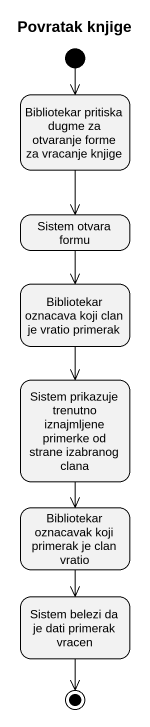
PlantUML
@startuml
title Povratak knjige
hide empty description
state "Bibliotekar pritiska dugme za otvaranje forme za vracanje knjige" as Bibliotekar_pritiska_dugme
state "Sistem otvara formu" as Sistem_otvara_formu
state "Bibliotekar oznacava koji clan je vratio primerak" as Bibliotekar_oznacava_koji
state "Sistem prikazuje trenutno iznajmljene primerke od strane izabranog clana" as Sistem_prikazuje_trenutno
state "Bibliotekar oznacavak koji primerak je clan vratio" as Bibliotekar_oznacavak_koji
state "Sistem belezi da je dati primerak vracen" as Sistem_belezi_da_je_dati
[*] --> Bibliotekar_pritiska_dugme
Bibliotekar_pritiska_dugme --> Sistem_otvara_formu
Sistem_otvara_formu --> Bibliotekar_oznacava_koji
Bibliotekar_oznacava_koji --> Sistem_prikazuje_trenutno
Sistem_prikazuje_trenutno --> Bibliotekar_oznacavak_koji
Bibliotekar_oznacavak_koji --> Sistem_belezi_da_je_dati
Sistem_belezi_da_je_dati --> [*]
@enduml
